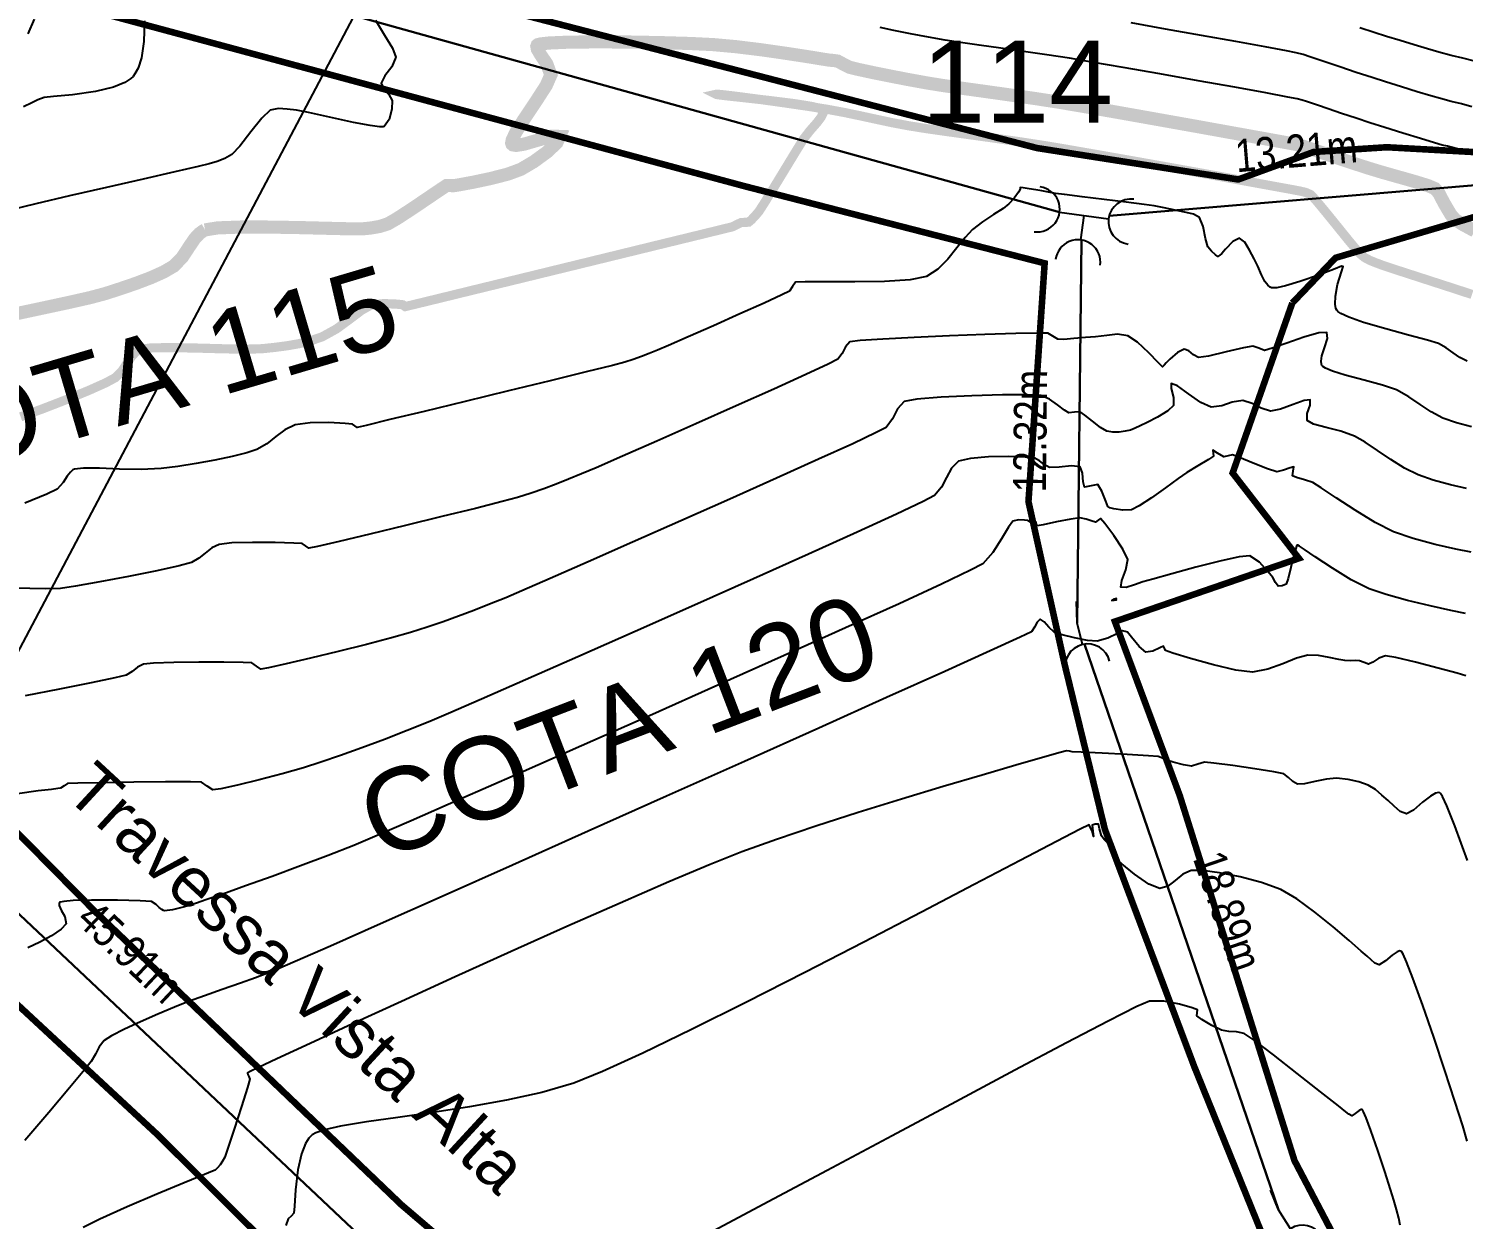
# Model space of a CAD drawing. Extents: x 360931 to 362237, y 7351473 to 7352200.
# Drawn here: x 361655.38 to 361699.06, y 7351891.58 to 7351927.82 of the extents above; entities that cross this region are included whole.
import ezdxf
from ezdxf.enums import TextEntityAlignment as Align

# ---------------------------------------------------------------- set-up
doc = ezdxf.new("R2010")
doc.units = 0
for name, color, linetype in [('A_Curvas Intermediarias', 37, 'Continuous'), ('A_Curvas Mestras', 32, 'Continuous'), ('AGUA', 3, 'Continuous'), ('LISTAGEM_TEXTO', 7, 'Continuous'), ('PONTOS-Pontos - Água_U', 1, 'Continuous'), ('PS_IND_COMPRIMENTO', 7, 'Continuous'), ('ZZ-Carimbo Texto', 7, 'Continuous')]:
    doc.layers.add(name, color=color, linetype=linetype)
doc.layers.add('TUBO_PE_80_NTS194_PN_12_5', color=5, linetype='Continuous', lineweight=30)
doc.styles.add('CARIMBO', font='arial.ttf', dxfattribs={"height": 2})
doc.styles.add('ROMANS', font='arial.ttf', dxfattribs={"height": 2})
doc.styles.get("Standard").update_dxf_attribs({"font": 'arial.ttf'})
picture_1 = doc.add_image_def('image1.tif', size_in_pixel=(23490, 20550))

# ---------------------------------------------------------------- blocks, each defined once
blk = doc.blocks.new('*U1214', base_point=(361544.508, 7351672.6662))
for p, q in [((361544.3817, 7351672.6065), (361544.6342, 7351672.7702)), ((361544.5898, 7351672.5621), (361544.508, 7351672.6883))]:
    blk.add_line(p, q)
for centre, start, end in [((361544.7496, 7351672.845), 122.96833, 302.96833), ((361544.2664, 7351672.5316), 302.96833, 122.96833), ((361544.6647, 7351672.4468), 32.96834, 212.96834)]:
    blk.add_arc(centre, 0.1375, start, end)
blk = doc.blocks.new('*U1235')
for p, q in [((-0.135, 0), (0, 0)), ((0, 0), (0.1276, -0.0248))]:
    blk.add_line(p, q)
blk.add_arc((-0.2725, -0.0002), 0.1375, 270.09061, 90.09061)
blk = doc.blocks.new('*U1236')
for p, q in [((-0.135, 0), (0, 0)), ((0, 0), (0.1276, -0.0248))]:
    blk.add_line(p, q)
blk.add_arc((-0.2725, -0.0002), 0.1375, 270.09061, 90.09061)

msp = doc.modelspace()

# ---------------------------------------------------------------- linework, layer by layer
at = {"color": 0, "const_width": 0.2}
for points in [[(361676.477, 7351962.113), (361648.488, 7351955.606), (361639.909, 7351952.322), (361637.596, 7351946.727), (361636.764, 7351938.714), (361640.219, 7351936.98), (361650.568, 7351933.381), (361668.35, 7351928.783), (361686.081, 7351924.189), (361692.208, 7351923.233), (361694.504, 7351924.07), (361696.729, 7351924.214), (361699.767, 7351924.046), (361702.446, 7351924.07), (361704.671, 7351924.477), (361707.258, 7351925.889), (361713.806, 7351923.208), (361719.568, 7351920.098), (361722.794, 7351916.797), (361723.891, 7351915.489)], [(361635.445, 7351934.874), (361634.147, 7351927.895), (361633.838, 7351925.301), (361633.344, 7351918.878), (361633.514, 7351917.863), (361634.152, 7351917.165), (361638.315, 7351915.704), (361642.188, 7351914.657), (361645.18, 7351912.714), (361650.727, 7351907.712), (361657.398, 7351900.95), (361666.725, 7351892.025), (361673.335, 7351886.385), (361675.037, 7351884.607), (361676.908, 7351880.066), (361677.442, 7351879.872), (361680.01, 7351876.412), (361681.417, 7351873.394), (361682.49, 7351867.641), (361692.77, 7351833.923)], [(361635.445, 7351934.874), (361635.925, 7351934.986), (361647.661, 7351930.971), (361661.777, 7351927.171), (361677.178, 7351923.027), (361686.312, 7351920.682), (361685.819, 7351913.427), (361685.819, 7351913.427), (361686.924, 7351908.457), (361688.147, 7351903.448), (361690.871, 7351896.222), (361693.476, 7351889.793), (361694.384, 7351887.702), (361696.278, 7351884.823), (361716.196, 7351855.267)], [(361693.853, 7351919.474), (361695.172, 7351920.849), (361700.735, 7351922.486), (361707.59, 7351923.236), (361714.168, 7351920.724), (361720.117, 7351917.392), (361722.629, 7351913.522), (361732.496, 7351910.281)], [(361693.853, 7351919.474), (361692.036, 7351914.298), (361694.052, 7351911.701), (361688.452, 7351909.776), (361690.424, 7351904.485), (361693.919, 7351893.37), (361697.728, 7351886.108), (361717.459, 7351856.417)], [(361633.147, 7351906.563), (361632.477, 7351905.709), (361631.455, 7351903.291), (361631.177, 7351900.465), (361631.404, 7351895.871), (361636.96, 7351880.619), (361640.951, 7351869.627), (361640.951, 7351864.251), (361642.946, 7351859.658), (361647.365, 7351861.021), (361652.621, 7351863.748), (361656.916, 7351866.425), (361666.309, 7351873.593), (361673.811, 7351881.801), (361666.331, 7351887.137), (361659.358, 7351894.103), (361649.163, 7351903.568), (361638.681, 7351913.615), (361635.209, 7351909.191)]]:
    msp.add_lwpolyline(points, dxfattribs=at)
at = {"layer": 'A_Curvas Intermediarias', "flags": 128}
for points, elevation in [([(361658.904, 7351928.066), (361658.882, 7351927.429), (361658.813, 7351926.938), (361658.712, 7351926.619), (361658.613, 7351926.444), (361658.553, 7351926.37), (361658.482, 7351926.304), (361658.303, 7351926.187), (361657.957, 7351926.045), (361657.41, 7351925.911), (361656.706, 7351925.812), (361656.13, 7351925.762), (361655.847, 7351925.732), (361655.658, 7351925.653), (361655.473, 7351925.564), (361655.219, 7351925.446)], 112), ([(361655.541, 7351928.112), (361655.352, 7351927.669)], 111), ([(361665.933, 7351928.079), (361666.211, 7351927.629), (361666.456, 7351927.226), (361666.557, 7351926.957), (361666.435, 7351926.664), (361666.221, 7351926.387), (361666.109, 7351926.161), (361666.191, 7351925.984), (361666.342, 7351925.817), (361666.439, 7351925.635), (361666.43, 7351925.368), (361666.351, 7351925.059), (361666.202, 7351924.85)], 113), ([(361699.21, 7351924.015), (361698.882, 7351924.161), (361698.727, 7351924.207), (361698.575, 7351924.243), (361698.417, 7351924.282), (361698.186, 7351924.351), (361697.752, 7351924.482), (361697.214, 7351924.647), (361696.668, 7351924.816), (361696.211, 7351924.96), (361695.797, 7351925.096), (361695.355, 7351925.244), (361694.942, 7351925.385), (361694.616, 7351925.496), (361694.434, 7351925.558), (361694.29, 7351925.605), (361694.152, 7351925.649), (361694.006, 7351925.689), (361693.718, 7351925.743), (361693.046, 7351925.867), (361692.098, 7351926.038), (361690.985, 7351926.238), (361689.816, 7351926.446), (361688.701, 7351926.643), (361687.75, 7351926.808), (361687.073, 7351926.922), (361686.381, 7351927.029), (361685.671, 7351927.131), (361684.974, 7351927.228), (361684.322, 7351927.318), (361683.748, 7351927.401), (361683.284, 7351927.475), (361682.771, 7351927.566), (361682.23, 7351927.666), (361681.722, 7351927.766), (361681.308, 7351927.856)], 113), ([(361699.323, 7351925.442), (361699.003, 7351925.538), (361698.691, 7351925.611), (361698.365, 7351925.693), (361698.076, 7351925.778), (361697.658, 7351925.904), (361697.175, 7351926.052), (361696.694, 7351926.202), (361696.28, 7351926.333), (361695.796, 7351926.493), (361695.299, 7351926.661), (361694.873, 7351926.807), (361694.601, 7351926.898), (361694.388, 7351926.968), (361694.184, 7351927.033), (361693.969, 7351927.091), (361693.674, 7351927.149), (361693.028, 7351927.268), (361692.13, 7351927.43), (361691.083, 7351927.618), (361689.988, 7351927.812), (361688.944, 7351927.996)], 112), ([(361699.399, 7351926.838), (361699.043, 7351926.926), (361698.686, 7351927.008), (361698.313, 7351927.103), (361697.966, 7351927.205), (361697.563, 7351927.326), (361697.136, 7351927.458), (361696.721, 7351927.588), (361696.349, 7351927.707), (361695.905, 7351927.853)], 111), ([(361666.202, 7351924.85), (361666.17, 7351924.84), (361666.054, 7351924.837), (361665.774, 7351924.871), (361665.262, 7351924.968), (361664.538, 7351925.126), (361663.897, 7351925.271), (361663.529, 7351925.343), (361663.249, 7351925.377), (361662.98, 7351925.393), (361662.731, 7351925.338), (361662.48, 7351925.102), (361662.139, 7351924.679), (361661.802, 7351924.247), (361661.564, 7351923.988), (361661.346, 7351923.867), (361661.115, 7351923.784), (361660.868, 7351923.709), (361660.541, 7351923.629), (361659.83, 7351923.465), (361658.857, 7351923.243), (361657.746, 7351922.989), (361656.619, 7351922.73), (361655.597, 7351922.491), (361654.803, 7351922.297)], 113), ([(361699.179, 7351917.701), (361698.959, 7351917.817), (361698.749, 7351917.96), (361698.534, 7351918.107), (361698.3, 7351918.237), (361697.97, 7351918.343), (361697.395, 7351918.498), (361696.703, 7351918.684), (361696.022, 7351918.883), (361695.572, 7351919.04), (361695.332, 7351919.15), (361695.235, 7351919.219), (361695.208, 7351919.251), (361695.183, 7351919.302), (361695.157, 7351919.433), (361695.165, 7351919.676), (361695.234, 7351920.035), (361695.347, 7351920.421), (361695.404, 7351920.587), (361695.35, 7351920.592), (361695.153, 7351920.514), (361694.677, 7351920.332), (361694.086, 7351920.124), (361693.642, 7351919.991), (361693.382, 7351919.936), (361693.262, 7351919.93), (361693.223, 7351919.938), (361693.183, 7351919.957), (361693.112, 7351920.012), (361693.018, 7351920.13), (361692.913, 7351920.329), (361692.801, 7351920.596), (361692.692, 7351920.816), (361692.547, 7351921.079), (361692.403, 7351921.329), (361692.246, 7351921.451), (361692.038, 7351921.342), (361691.822, 7351921.116), (361691.712, 7351920.983), (361691.65, 7351920.929), (361691.587, 7351920.889), (361691.515, 7351920.939), (361691.388, 7351921.054), (361691.28, 7351921.186), (361691.213, 7351921.439), (361691.14, 7351921.806), (361691.026, 7351922.076), (361690.845, 7351922.181), (361690.619, 7351922.231), (361690.382, 7351922.276), (361690.146, 7351922.333), (361689.9, 7351922.384), (361689.643, 7351922.431), (361689.344, 7351922.472), (361688.795, 7351922.542), (361688.123, 7351922.625), (361687.455, 7351922.707), (361686.919, 7351922.774), (361686.64, 7351922.81), (361686.427, 7351922.846), (361686.223, 7351922.885), (361686.04, 7351922.917), (361685.843, 7351922.947), (361685.653, 7351922.975), (361685.567, 7351922.986), (361685.571, 7351922.936), (361685.513, 7351922.849), (361685.379, 7351922.665), (361685.226, 7351922.489), (361685.044, 7351922.353), (361684.755, 7351922.164), (361684.423, 7351921.942), (361684.115, 7351921.708), (361683.887, 7351921.466), (361683.638, 7351921.15), (361683.363, 7351920.811), (361683.057, 7351920.505), (361682.714, 7351920.283), (361682.216, 7351920.18), (361681.434, 7351920.129), (361680.531, 7351920.113), (361679.67, 7351920.115), (361679.016, 7351920.118), (361678.73, 7351920.106), (361678.633, 7351919.978), (361678.539, 7351919.834), (361678.308, 7351919.72), (361677.767, 7351919.472), (361677.034, 7351919.143), (361676.227, 7351918.783), (361675.461, 7351918.445), (361674.856, 7351918.18), (361674.528, 7351918.04), (361674.274, 7351917.938), (361674.031, 7351917.844), (361673.786, 7351917.756), (361673.526, 7351917.673), (361673.152, 7351917.575), (361672.355, 7351917.377), (361671.259, 7351917.107), (361669.988, 7351916.797), (361668.668, 7351916.476), (361667.422, 7351916.174), (361666.375, 7351915.922), (361665.652, 7351915.749), (361665.377, 7351915.686), (361665.305, 7351915.735), (361665.233, 7351915.786), (361665.011, 7351915.807), (361664.518, 7351915.832), (361663.945, 7351915.83), (361663.486, 7351915.768), (361663.176, 7351915.617), (361662.903, 7351915.406), (361662.631, 7351915.186), (361662.324, 7351915.011), (361662.017, 7351914.911), (361661.576, 7351914.801), (361661.047, 7351914.689), (361660.478, 7351914.584), (361659.916, 7351914.496), (361659.409, 7351914.433), (361658.8, 7351914.405), (361658.146, 7351914.417), (361657.532, 7351914.441), (361657.045, 7351914.449), (361656.769, 7351914.415)], 116), ([(361699.305, 7351915.704), (361698.851, 7351915.824), (361698.432, 7351915.97), (361698.08, 7351916.157), (361697.743, 7351916.385), (361697.399, 7351916.62), (361697.025, 7351916.828), (361696.6, 7351916.976), (361696.04, 7351917.128), (361695.465, 7351917.279), (361695.077, 7351917.399), (361694.867, 7351917.486), (361694.781, 7351917.543), (361694.757, 7351917.572), (361694.739, 7351917.609), (361694.727, 7351917.701), (361694.753, 7351917.866), (361694.831, 7351918.11), (361694.922, 7351918.393), (361694.904, 7351918.571), (361694.662, 7351918.563), (361694.209, 7351918.434), (361693.687, 7351918.255), (361693.239, 7351918.097), (361693.007, 7351918.03), (361692.831, 7351918.095), (361692.654, 7351918.164), (361692.364, 7351918.109), (361691.837, 7351917.982), (361691.303, 7351917.858), (361690.992, 7351917.814), (361690.841, 7351917.894), (361690.703, 7351918.014), (361690.562, 7351918.07), (361690.358, 7351917.962), (361690.127, 7351917.766), (361690.007, 7351917.65), (361689.954, 7351917.584), (361689.9, 7351917.53), (361689.77, 7351917.662), (361689.48, 7351917.96), (361689.136, 7351918.279), (361688.846, 7351918.474), (361688.533, 7351918.52), (361688.205, 7351918.486), (361687.864, 7351918.447), (361687.553, 7351918.423), (361687.2, 7351918.391), (361686.891, 7351918.367), (361686.71, 7351918.369), (361686.557, 7351918.462), (361686.404, 7351918.556), (361686.119, 7351918.557), (361685.439, 7351918.541), (361684.495, 7351918.511), (361683.418, 7351918.471), (361682.337, 7351918.425), (361681.384, 7351918.377), (361680.69, 7351918.33), (361680.384, 7351918.289), (361680.246, 7351918.139), (361680.145, 7351917.938), (361680.013, 7351917.76), (361679.723, 7351917.612), (361679.038, 7351917.295), (361678.067, 7351916.855), (361676.915, 7351916.339), (361675.691, 7351915.794), (361674.501, 7351915.268), (361673.454, 7351914.807), (361672.655, 7351914.459), (361672.214, 7351914.271), (361671.817, 7351914.111), (361671.436, 7351913.962), (361671.059, 7351913.821), (361670.673, 7351913.687), (361670.265, 7351913.557), (361669.792, 7351913.429), (361668.984, 7351913.223), (361667.961, 7351912.97), (361666.847, 7351912.698), (361665.763, 7351912.437), (361664.831, 7351912.215), (361664.173, 7351912.062), (361663.911, 7351912.008), (361663.807, 7351912.078), (361663.703, 7351912.153), (361663.448, 7351912.167), (361662.881, 7351912.181), (361662.19, 7351912.184), (361661.56, 7351912.169), (361661.177, 7351912.126), (361660.952, 7351912.017), (361660.753, 7351911.863), (361660.555, 7351911.704), (361660.332, 7351911.576), (361659.962, 7351911.475), (361659.274, 7351911.324), (361658.42, 7351911.151), (361657.546, 7351910.985), (361656.803, 7351910.853), (361656.34, 7351910.784), (361655.885, 7351910.768), (361655.407, 7351910.782), (361655.006, 7351910.794)], 117), ([(361699.154, 7351913.824), (361698.665, 7351913.936), (361698.147, 7351914.077), (361697.685, 7351914.239), (361697.273, 7351914.449), (361696.854, 7351914.712), (361696.448, 7351914.988), (361696.073, 7351915.237), (361695.75, 7351915.419), (361695.332, 7351915.567), (361694.88, 7351915.684), (361694.502, 7351915.787), (361694.306, 7351915.893), (361694.31, 7351916.105), (361694.396, 7351916.36), (361694.399, 7351916.529), (361694.214, 7351916.507), (361693.875, 7351916.382), (361693.496, 7351916.244), (361693.192, 7351916.185), (361692.904, 7351916.269), (361692.631, 7351916.415), (361692.342, 7351916.507), (361692.026, 7351916.453), (361691.702, 7351916.338), (361691.378, 7351916.304), (361691.067, 7351916.448), (361690.689, 7351916.708), (361690.353, 7351916.947), (361690.168, 7351917.027), (361690.163, 7351916.866), (361690.236, 7351916.596), (361690.234, 7351916.355), (361690.059, 7351916.191), (361689.751, 7351916.002), (361689.431, 7351915.834), (361689.22, 7351915.73), (361689.07, 7351915.661), (361688.921, 7351915.605), (361688.762, 7351915.567), (361688.583, 7351915.542), (361688.392, 7351915.538), (361688.204, 7351915.571), (361688.017, 7351915.683), (361687.77, 7351915.875), (361687.537, 7351916.062), (361687.39, 7351916.159), (361687.222, 7351916.148), (361687.053, 7351916.134), (361686.919, 7351916.215), (361686.708, 7351916.373), (361686.455, 7351916.542), (361686.198, 7351916.656), (361685.794, 7351916.682), (361685.033, 7351916.679), (361684.095, 7351916.651), (361683.163, 7351916.604), (361682.417, 7351916.542), (361682.038, 7351916.472), (361681.832, 7351916.249), (361681.683, 7351915.95), (361681.487, 7351915.686), (361681.182, 7351915.527), (361680.466, 7351915.191), (361679.426, 7351914.716), (361678.148, 7351914.14), (361676.721, 7351913.501), (361675.231, 7351912.838), (361673.766, 7351912.19), (361672.413, 7351911.593), (361671.259, 7351911.088), (361670.392, 7351910.712), (361669.9, 7351910.503), (361669.406, 7351910.303), (361668.931, 7351910.115), (361668.464, 7351909.937), (361667.995, 7351909.766), (361667.512, 7351909.602), (361667.004, 7351909.441), (361666.428, 7351909.279), (361665.662, 7351909.079), (361664.804, 7351908.864), (361663.955, 7351908.659), (361663.212, 7351908.486), (361662.676, 7351908.369), (361662.445, 7351908.33), (361662.31, 7351908.42), (361662.173, 7351908.52), (361661.905, 7351908.533), (361661.314, 7351908.539), (361660.557, 7351908.538), (361659.792, 7351908.529), (361659.177, 7351908.511), (361658.868, 7351908.484), (361658.685, 7351908.386), (361658.522, 7351908.253), (361658.34, 7351908.141), (361658.004, 7351908.06), (361657.276, 7351907.908), (361656.313, 7351907.716), (361655.273, 7351907.512)], 118), ([(361699.304, 7351911.889), (361698.832, 7351911.981), (361698.201, 7351912.123), (361697.531, 7351912.302), (361696.939, 7351912.508), (361696.374, 7351912.793), (361695.762, 7351913.165), (361695.186, 7351913.544), (361694.729, 7351913.852), (361694.475, 7351914.01), (361694.228, 7351914.094), (361693.984, 7351914.159), (361693.855, 7351914.214), (361693.875, 7351914.359), (361693.895, 7351914.487), (361693.786, 7351914.459), (361693.584, 7351914.38), (361693.377, 7351914.339), (361693.1, 7351914.421), (361692.663, 7351914.595), (361692.246, 7351914.768), (361692.029, 7351914.85), (361691.896, 7351914.819), (361691.764, 7351914.794), (361691.576, 7351914.901), (361691.431, 7351914.993), (361691.439, 7351914.907), (361691.449, 7351914.808), (361691.297, 7351914.707), (361690.975, 7351914.516), (361690.645, 7351914.313), (361690.382, 7351914.13), (361689.993, 7351913.849), (361689.566, 7351913.546), (361689.193, 7351913.296), (361688.961, 7351913.174), (361688.693, 7351913.167), (361688.422, 7351913.211), (361688.295, 7351913.241), (361688.236, 7351913.28), (361688.179, 7351913.442), (361688.057, 7351913.75), (361687.934, 7351913.946), (361687.725, 7351913.906), (361687.528, 7351913.87), (361687.483, 7351914.031), (361687.466, 7351914.29), (361687.389, 7351914.484), (361687.129, 7351914.516), (361686.755, 7351914.473), (361686.464, 7351914.467), (361686.301, 7351914.554), (361686.155, 7351914.671), (361685.992, 7351914.756), (361685.717, 7351914.782), (361685.206, 7351914.797), (361684.603, 7351914.788), (361684.051, 7351914.744), (361683.692, 7351914.654), (361683.475, 7351914.448), (361683.319, 7351914.164), (361683.166, 7351913.864), (361682.96, 7351913.612), (361682.613, 7351913.428), (361681.798, 7351913.044), (361680.605, 7351912.497), (361679.124, 7351911.827), (361677.443, 7351911.073), (361675.651, 7351910.274), (361673.839, 7351909.469), (361672.095, 7351908.698), (361670.508, 7351908), (361669.168, 7351907.414), (361668.164, 7351906.979), (361667.586, 7351906.734), (361666.901, 7351906.46), (361666.206, 7351906.191), (361665.522, 7351905.935), (361664.87, 7351905.7), (361664.27, 7351905.494), (361663.744, 7351905.326), (361663.098, 7351905.141), (361662.391, 7351904.955), (361661.731, 7351904.794), (361661.225, 7351904.685), (361660.98, 7351904.652), (361660.812, 7351904.763), (361660.643, 7351904.887), (361660.299, 7351904.899), (361659.539, 7351904.898), (361658.574, 7351904.887), (361657.616, 7351904.872), (361656.874, 7351904.856), (361656.559, 7351904.843), (361656.453, 7351904.777), (361656.348, 7351904.706)], 119), ([(361656.769, 7351914.415), (361656.724, 7351914.39), (361656.646, 7351914.325), (361656.548, 7351914.201), (361656.429, 7351914.013), (361656.245, 7351913.809), (361655.929, 7351913.658), (361655.262, 7351913.377)], 116), ([(361688.49, 7351910.457), (361688.491, 7351910.46), (361688.494, 7351910.474), (361688.496, 7351910.483), (361688.426, 7351910.456), (361688.359, 7351910.42), (361688.428, 7351910.424), (361688.496, 7351910.435), (361688.49, 7351910.457)], 121), ([(361699.139, 7351908.127), (361698.869, 7351908.204), (361698.293, 7351908.359), (361697.608, 7351908.536), (361697.007, 7351908.678), (361696.688, 7351908.73), (361696.488, 7351908.659), (361696.3, 7351908.545), (361696.173, 7351908.484), (361696.04, 7351908.526), (361695.903, 7351908.582), (361695.784, 7351908.587), (361695.623, 7351908.584), (361695.455, 7351908.588), (361695.268, 7351908.623), (361694.979, 7351908.687), (361694.647, 7351908.743), (361694.326, 7351908.755), (361693.982, 7351908.664), (361693.563, 7351908.493), (361693.105, 7351908.323), (361692.643, 7351908.24), (361692.138, 7351908.301), (361691.454, 7351908.459), (361690.758, 7351908.653), (361690.215, 7351908.819), (361689.99, 7351908.894), (361689.958, 7351908.964), (361689.926, 7351909.029), (361689.817, 7351908.976), (361689.602, 7351908.878), (361689.396, 7351908.847), (361689.185, 7351909.02), (361688.956, 7351909.301), (361688.837, 7351909.456), (361688.761, 7351909.479), (361688.682, 7351909.491), (361688.534, 7351909.416), (361688.232, 7351909.273), (361687.913, 7351909.182), (361687.615, 7351909.203), (361687.22, 7351909.277), (361686.845, 7351909.374), (361686.605, 7351909.458), (361686.439, 7351909.601), (361686.296, 7351909.77), (361686.175, 7351909.845), (361686.085, 7351909.763), (361686.007, 7351909.604), (361685.907, 7351909.463), (361685.566, 7351909.301), (361684.655, 7351908.886), (361683.268, 7351908.259), (361681.496, 7351907.462), (361679.433, 7351906.535), (361677.17, 7351905.521), (361674.799, 7351904.46), (361672.414, 7351903.393), (361670.106, 7351902.363), (361667.967, 7351901.41), (361666.091, 7351900.576), (361664.569, 7351899.901), (361663.494, 7351899.428), (361662.957, 7351899.197)], 121), ([(361699.189, 7351902.504), (361698.803, 7351903.554), (361698.559, 7351904.165), (361698.428, 7351904.452), (361698.369, 7351904.548), (361698.349, 7351904.565), (361698.309, 7351904.572), (361698.217, 7351904.554), (361698.057, 7351904.464), (361697.822, 7351904.275), (361697.541, 7351904.034), (361697.332, 7351903.924), (361697.14, 7351904), (361696.959, 7351904.161), (361696.772, 7351904.33), (361696.58, 7351904.492), (361696.382, 7351904.662), (361696.159, 7351904.801), (361695.879, 7351904.902), (361695.549, 7351904.973), (361695.203, 7351905.006), (361694.897, 7351904.976), (361694.543, 7351904.905), (361694.222, 7351904.839), (361694.014, 7351904.827), (361693.868, 7351904.91), (361693.739, 7351905.035), (361693.592, 7351905.137), (361693.29, 7351905.202), (361692.71, 7351905.296), (361692.039, 7351905.393), (361691.465, 7351905.468), (361691.175, 7351905.495), (361690.978, 7351905.432), (361690.782, 7351905.375), (361690.543, 7351905.415), (361690.23, 7351905.499), (361690.03, 7351905.56), (361689.901, 7351905.62), (361689.771, 7351905.673), (361689.47, 7351905.694), (361688.822, 7351905.729), (361688.062, 7351905.767), (361687.426, 7351905.797), (361687.149, 7351905.811), (361687.064, 7351905.828), (361686.979, 7351905.839), (361686.781, 7351905.786), (361686.246, 7351905.635), (361685.435, 7351905.403), (361684.408, 7351905.105), (361683.226, 7351904.756), (361681.948, 7351904.37), (361680.635, 7351903.963), (361679.348, 7351903.55), (361678.146, 7351903.146), (361677.091, 7351902.767), (361676.122, 7351902.381), (361674.864, 7351901.85), (361673.388, 7351901.209), (361671.766, 7351900.492), (361670.068, 7351899.731), (361668.366, 7351898.961), (361666.73, 7351898.215), (361665.232, 7351897.528), (361663.942, 7351896.933), (361662.932, 7351896.464), (361662.373, 7351896.202), (361662.123, 7351896.083), (361662.046, 7351896.045), (361662.035, 7351896.039), (361662.034, 7351896.028), (361662.046, 7351895.993), (361662.079, 7351895.925), (361662.11, 7351895.848), (361662.035, 7351895.592), (361661.853, 7351895.015), (361661.634, 7351894.328), (361661.444, 7351893.744), (361661.353, 7351893.475), (361661.282, 7351893.35), (361661.21, 7351893.245), (361661.124, 7351893.145), (361661.057, 7351893.074), (361660.968, 7351893.044), (361660.727, 7351892.947), (361660.114, 7351892.697), (361659.279, 7351892.348), (361658.371, 7351891.959), (361657.542, 7351891.584), (361657.037, 7351891.332)], 122), ([(361656.348, 7351904.706), (361656.335, 7351904.703), (361656.265, 7351904.693), (361656.067, 7351904.669), (361655.668, 7351904.62), (361655.035, 7351904.533)], 119), ([(361699.18, 7351893.959), (361699.044, 7351894.428), (361698.806, 7351895.182), (361698.5, 7351896.116), (361698.161, 7351897.122), (361697.823, 7351898.094), (361697.521, 7351898.927), (361697.329, 7351899.421), (361697.225, 7351899.655), (361697.18, 7351899.733), (361697.164, 7351899.746), (361697.129, 7351899.751), (361697.045, 7351899.724), (361696.897, 7351899.622), (361696.692, 7351899.446), (361696.496, 7351899.326), (361696.37, 7351899.375), (361696.252, 7351899.481), (361696.129, 7351899.592), (361695.95, 7351899.747), (361695.584, 7351900.07), (361695.094, 7351900.488), (361694.541, 7351900.933), (361693.989, 7351901.332), (361693.5, 7351901.616), (361692.915, 7351901.837), (361692.267, 7351902.011), (361691.639, 7351902.133), (361691.114, 7351902.197), (361690.777, 7351902.197), (361690.523, 7351902.086), (361690.289, 7351901.897), (361690.062, 7351901.722), (361689.824, 7351901.65), (361689.483, 7351901.788), (361689.049, 7351902.087), (361688.662, 7351902.401), (361688.463, 7351902.585), (361688.39, 7351902.747), (361688.325, 7351902.919), (361688.236, 7351903.03), (361688.127, 7351903.144), (361688.042, 7351903.257), (361687.984, 7351903.467), (361687.95, 7351903.607), (361687.851, 7351903.607), (361687.757, 7351903.577), (361687.784, 7351903.398), (361687.802, 7351903.23), (361687.757, 7351903.393), (361687.671, 7351903.586), (361687.397, 7351903.456), (361686.669, 7351903.08), (361685.566, 7351902.504), (361684.169, 7351901.772), (361682.558, 7351900.929), (361680.811, 7351900.021), (361679.01, 7351899.092), (361677.234, 7351898.189), (361675.562, 7351897.356), (361674.075, 7351896.638), (361672.852, 7351896.08), (361671.974, 7351895.729), (361670.999, 7351895.443), (361669.925, 7351895.205), (361668.801, 7351895.006), (361667.682, 7351894.836), (361666.618, 7351894.686), (361665.662, 7351894.549), (361664.867, 7351894.413), (361664.38, 7351894.301), (361664.121, 7351894.212), (361664.004, 7351894.149), (361663.964, 7351894.116), (361663.905, 7351894.05), (361663.803, 7351893.885), (361663.681, 7351893.574), (361663.572, 7351893.09), (361663.497, 7351892.475), (361663.467, 7351891.987), (361663.451, 7351891.77), (361663.365, 7351891.681), (361663.278, 7351891.592), (361663.201, 7351891.393)], 123), ([(361662.957, 7351899.197), (361662.847, 7351899.152), (361662.623, 7351899.064), (361662.282, 7351898.936), (361661.825, 7351898.771), (361661.263, 7351898.575), (361660.728, 7351898.388), (361660.238, 7351898.211), (361659.813, 7351898.044), (361659.313, 7351897.831), (361658.783, 7351897.596), (361658.29, 7351897.367), (361657.899, 7351897.17), (361657.678, 7351897.029), (361657.525, 7351896.835), (361657.411, 7351896.612), (361657.279, 7351896.389), (361657.072, 7351896.132), (361656.618, 7351895.584), (361655.991, 7351894.837), (361655.262, 7351893.983)], 121), ([(361697.138, 7351891.403), (361697.1, 7351891.615), (361697.023, 7351891.885), (361696.944, 7351892.161), (361696.845, 7351892.493), (361696.67, 7351893.037), (361696.456, 7351893.674), (361696.244, 7351894.281), (361696.102, 7351894.666), (361696.024, 7351894.854), (361695.991, 7351894.918), (361695.98, 7351894.928), (361695.953, 7351894.929), (361695.884, 7351894.897), (361695.769, 7351894.805), (361695.661, 7351894.727), (361695.572, 7351894.78), (361695.485, 7351894.855), (361695.257, 7351895.035), (361694.713, 7351895.466), (361694.003, 7351896.024), (361693.278, 7351896.588), (361692.688, 7351897.034), (361692.385, 7351897.241), (361692.158, 7351897.29), (361691.924, 7351897.298), (361691.692, 7351897.338), (361691.4, 7351897.481), (361691.096, 7351897.668), (361690.949, 7351897.776), (361690.959, 7351897.869), (361690.967, 7351897.958), (361690.801, 7351898.019), (361690.414, 7351898.127), (361689.937, 7351898.218), (361689.501, 7351898.225), (361689.115, 7351898.056), (361688.246, 7351897.616), (361686.979, 7351896.954), (361685.403, 7351896.12), (361683.604, 7351895.161), (361681.67, 7351894.128), (361679.688, 7351893.069), (361677.745, 7351892.033), (361675.929, 7351891.07)], 124)]:
    msp.add_lwpolyline(points, dxfattribs=dict(at, elevation=elevation))
at = {"layer": 'A_Curvas Intermediarias', "color": 55, "true_color": 0x999b37, "const_width": 0.4, "elevation": 114, "flags": 128}
for points in [[(361699.406, 7351921.667), (361699.031, 7351921.871), (361698.803, 7351922.019), (361698.682, 7351922.16), (361698.588, 7351922.318), (361698.491, 7351922.484), (361698.399, 7351922.655), (361698.313, 7351922.82), (361698.195, 7351922.956), (361697.989, 7351923.045), (361697.601, 7351923.165), (361697.111, 7351923.304), (361696.598, 7351923.449), (361696.142, 7351923.587), (361695.695, 7351923.733), (361695.209, 7351923.896), (361694.759, 7351924.049), (361694.42, 7351924.165), (361694.267, 7351924.217), (361694.155, 7351924.253), (361694.042, 7351924.286), (361693.769, 7351924.337), (361693.074, 7351924.463), (361692.076, 7351924.643), (361690.895, 7351924.856), (361689.65, 7351925.078), (361688.461, 7351925.289), (361687.447, 7351925.466), (361686.729, 7351925.587), (361685.999, 7351925.7), (361685.25, 7351925.807), (361684.515, 7351925.91), (361683.827, 7351926.005), (361683.221, 7351926.092), (361682.732, 7351926.17), (361682.176, 7351926.271), (361681.577, 7351926.387), (361681.02, 7351926.5), (361680.59, 7351926.593), (361680.374, 7351926.647), (361680.166, 7351926.752), (361680.01, 7351926.836), (361679.882, 7351926.855), (361679.751, 7351926.865), (361679.553, 7351926.897), (361679.086, 7351926.973), (361678.435, 7351927.073), (361677.686, 7351927.18), (361676.923, 7351927.274), (361676.231, 7351927.337), (361675.543, 7351927.371), (361674.635, 7351927.398), (361673.623, 7351927.417), (361672.623, 7351927.422), (361671.752, 7351927.41), (361671.226, 7351927.387), (361670.97, 7351927.359), (361670.88, 7351927.336), (361670.862, 7351927.322), (361670.849, 7351927.286), (361670.866, 7351927.196), (361670.967, 7351927.023), (361671.152, 7351926.753), (361671.276, 7351926.413), (361671.134, 7351926.092), (361670.813, 7351925.594), (361670.445, 7351925.046), (361670.204, 7351924.657), (361670.1, 7351924.437), (361670.082, 7351924.341), (361670.092, 7351924.31), (361670.121, 7351924.286), (361670.22, 7351924.27), (361670.451, 7351924.306), (361670.838, 7351924.417), (361671.3, 7351924.552), (361671.541, 7351924.543), (361671.457, 7351924.348), (361671.161, 7351924.069), (361670.76, 7351923.777), (361670.364, 7351923.543), (361669.972, 7351923.398), (361669.447, 7351923.263), (361668.914, 7351923.15), (361668.493, 7351923.072), (361668.308, 7351923.042), (361668.205, 7351923.049), (361668.104, 7351923.051), (361667.925, 7351922.934), (361667.526, 7351922.663), (361667.037, 7351922.333), (361666.587, 7351922.04), (361666.308, 7351921.88), (361666.06, 7351921.802), (361665.81, 7351921.758), (361665.547, 7351921.73), (361665.217, 7351921.729), (361664.55, 7351921.745), (361663.676, 7351921.767), (361662.728, 7351921.784), (361661.835, 7351921.785), (361661.13, 7351921.759), (361660.744, 7351921.697)], [(361660.744, 7351921.697), (361660.682, 7351921.664), (361660.57, 7351921.582), (361660.427, 7351921.427), (361660.261, 7351921.181), (361660.053, 7351920.863), (361659.791, 7351920.595), (361659.489, 7351920.419), (361659.096, 7351920.243), (361658.643, 7351920.071), (361658.165, 7351919.907), (361657.693, 7351919.755), (361657.242, 7351919.635), (361656.591, 7351919.488), (361655.813, 7351919.321), (361654.98, 7351919.143)]]:
    msp.add_lwpolyline(points, dxfattribs=at)
at = {"layer": 'A_Curvas Mestras', "color": 152, "true_color": 0x2776bb, "const_width": 0.28, "elevation": 115, "flags": 128}
for points in [[(361699.325, 7351919.733), (361698.797, 7351919.906), (361698.127, 7351920.123), (361697.45, 7351920.342), (361696.903, 7351920.519), (361696.621, 7351920.614), (361696.411, 7351920.691), (361696.213, 7351920.771), (361696.048, 7351920.86), (361695.924, 7351920.964), (361695.818, 7351921.082), (361695.71, 7351921.208), (361695.54, 7351921.413), (361695.232, 7351921.795), (361694.879, 7351922.23), (361694.576, 7351922.596), (361694.416, 7351922.77), (361694.266, 7351922.837), (361694.101, 7351922.877), (361693.855, 7351922.924), (361693.252, 7351923.034), (361692.38, 7351923.193), (361691.326, 7351923.383), (361690.178, 7351923.589), (361689.022, 7351923.795), (361687.946, 7351923.984), (361687.038, 7351924.142), (361686.385, 7351924.252), (361685.617, 7351924.371), (361684.829, 7351924.484), (361684.055, 7351924.592), (361683.332, 7351924.692), (361682.695, 7351924.783), (361682.179, 7351924.866), (361681.666, 7351924.962), (361681.179, 7351925.066), (361680.7, 7351925.17), (361680.212, 7351925.272), (361679.699, 7351925.367), (361679.14, 7351925.455), (361678.427, 7351925.56), (361677.673, 7351925.665), (361676.992, 7351925.755), (361676.577, 7351925.805), (361676.38, 7351925.825), (361676.316, 7351925.827), (361676.307, 7351925.825), (361676.317, 7351925.82), (361676.395, 7351925.808), (361676.636, 7351925.779), (361677.131, 7351925.725), (361677.903, 7351925.639), (361678.682, 7351925.542), (361679.193, 7351925.461), (361679.452, 7351925.401), (361679.545, 7351925.362), (361679.563, 7351925.344), (361679.571, 7351925.315), (361679.565, 7351925.25), (361679.509, 7351925.134), (361679.375, 7351924.957), (361679.163, 7351924.715), (361678.974, 7351924.471), (361678.765, 7351924.134), (361678.437, 7351923.596), (361678.078, 7351923.006), (361677.774, 7351922.513), (361677.615, 7351922.265), (361677.498, 7351922.127), (361677.378, 7351922), (361677.298, 7351921.934), (361677.189, 7351921.926), (361677.076, 7351921.924), (361676.942, 7351921.862), (361676.842, 7351921.809), (361676.786, 7351921.788), (361676.507, 7351921.72), (361675.752, 7351921.535), (361674.638, 7351921.264), (361673.287, 7351920.934), (361671.816, 7351920.575), (361670.345, 7351920.216), (361668.993, 7351919.887), (361667.88, 7351919.615), (361667.123, 7351919.431), (361666.842, 7351919.364), (361666.763, 7351919.42), (361666.578, 7351919.439), (361666.184, 7351919.455), (361665.795, 7351919.409), (361665.511, 7351919.251), (361665.151, 7351918.978), (361664.743, 7351918.681), (361664.316, 7351918.446), (361663.969, 7351918.325), (361663.613, 7351918.236), (361663.246, 7351918.171), (361662.868, 7351918.122), (361662.478, 7351918.081), (361661.996, 7351918.067), (361661.294, 7351918.079), (361660.494, 7351918.101), (361659.722, 7351918.115), (361659.101, 7351918.106), (361658.756, 7351918.056)], [(361658.756, 7351918.056), (361658.708, 7351918.03), (361658.622, 7351917.967), (361658.511, 7351917.847), (361658.382, 7351917.656), (361658.221, 7351917.409), (361658.018, 7351917.202), (361657.724, 7351917.044), (361657.211, 7351916.814), (361656.556, 7351916.545), (361655.837, 7351916.266), (361655.131, 7351916.007)]]:
    msp.add_lwpolyline(points, dxfattribs=at)
at = {"layer": 'A_Curvas Mestras', "elevation": 120, "flags": 128}
for points in [[(361699.128, 7351910.02), (361698.677, 7351910.113), (361698.055, 7351910.251), (361697.365, 7351910.417), (361696.709, 7351910.597), (361696.192, 7351910.777), (361695.65, 7351911.05), (361695.074, 7351911.399), (361694.55, 7351911.744), (361694.228, 7351911.965), (361694.071, 7351912.071), (361694.018, 7351912.105), (361694.008, 7351912.108), (361694, 7351912.102), (361693.982, 7351912.072), (361693.956, 7351912.002), (361693.93, 7351911.921), (361693.889, 7351911.752), (361693.808, 7351911.418), (361693.723, 7351911.084), (361693.666, 7351910.916), (361693.548, 7351910.863), (361693.423, 7351910.857), (361693.344, 7351910.965), (361693.256, 7351911.117), (361693.111, 7351911.305), (361692.857, 7351911.587), (361692.564, 7351911.774), (361692.239, 7351911.746), (361691.643, 7351911.616), (361690.914, 7351911.43), (361690.189, 7351911.232), (361689.606, 7351911.068), (361689.302, 7351910.985), (361689.043, 7351910.899), (361688.793, 7351910.815), (361688.633, 7351910.827), (361688.658, 7351911.024), (361688.788, 7351911.348), (361688.841, 7351911.67), (361688.695, 7351911.982), (361688.419, 7351912.395), (361688.148, 7351912.758), (361688.014, 7351912.915), (361687.939, 7351912.861), (361687.858, 7351912.799), (361687.758, 7351912.828), (361687.576, 7351912.892), (361687.387, 7351912.931), (361687.113, 7351912.895), (361686.673, 7351912.81), (361686.263, 7351912.724), (361686.079, 7351912.687), (361686.065, 7351912.745), (361686.052, 7351912.804), (361685.964, 7351912.804), (361685.876, 7351912.801), (361685.83, 7351912.829), (361685.785, 7351912.856), (361685.694, 7351912.867), (361685.512, 7351912.872), (361685.346, 7351912.837), (361685.211, 7351912.654), (361685.001, 7351912.292), (361684.736, 7351911.877), (361684.434, 7351911.537), (361684.056, 7351911.336), (361683.175, 7351910.918), (361681.878, 7351910.321), (361680.252, 7351909.583), (361678.385, 7351908.744), (361676.365, 7351907.841), (361674.278, 7351906.912), (361672.213, 7351905.997), (361670.257, 7351905.134), (361668.497, 7351904.361), (361667.022, 7351903.716), (361665.917, 7351903.238), (361665.272, 7351902.965), (361664.496, 7351902.659), (361663.648, 7351902.337), (361662.789, 7351902.021), (361661.982, 7351901.73), (361661.287, 7351901.484), (361660.767, 7351901.304), (361660.483, 7351901.21), (361660.116, 7351901.097), (361659.759, 7351901), (361659.514, 7351900.974)], [(361659.514, 7351900.974), (361659.484, 7351900.982), (361659.428, 7351901.01), (361659.351, 7351901.071), (361659.253, 7351901.166), (361659.113, 7351901.253), (361658.77, 7351901.28), (361658.084, 7351901.298), (361657.29, 7351901.298), (361656.735, 7351901.283), (361656.443, 7351901.259), (361656.335, 7351901.237), (361656.314, 7351901.223), (361656.302, 7351901.197), (361656.308, 7351901.129), (361656.367, 7351900.997), (361656.473, 7351900.797), (361656.514, 7351900.575), (361656.367, 7351900.412), (361656.075, 7351900.215), (361655.712, 7351900.015), (361655.354, 7351899.845)]]:
    msp.add_lwpolyline(points, dxfattribs=at)
at = {"layer": 'AGUA', "color": 3}
msp.add_lwpolyline([(361683.274, 7351962.271), (361652.724, 7351904.471)], dxfattribs=at)
at = {"layer": 'TUBO_PE_80_NTS194_PN_12_5', "linetype": 'Continuous'}
for points in [[(361635.022, 7351936.659), (361686.767, 7351922.241)], [(361688.276, 7351922.123), (361699.918, 7351923.098)], [(361687.433, 7351921.388), (361687.304, 7351909.733)], [(361640.995, 7351914.151), (361673.902, 7351883.117)], [(361687.525, 7351909.089), (361693.431, 7351891.866)]]:
    msp.add_lwpolyline(points, dxfattribs=at)

# ---------------------------------------------------------------- block references
at = {"layer": 'PONTOS-Pontos - Água_U', "xscale": 5, "yscale": 5, "zscale": 5}
for name, p, rotation in [('*U1214', (361687.441, 7351922.053), 319.5548414479063), ('*U1235', (361687.304, 7351909.733), 103.313041413132), ('*U1236', (361693.431, 7351891.866), 122.4309745733918)]:
    msp.add_blockref(name, p, dxfattribs=dict(at, rotation=rotation))

# ---------------------------------------------------------------- texts
at = {"layer": 'LISTAGEM_TEXTO', "color": 1, "insert": (361682.565, 7351927.462), "char_height": 2.5, "attachment_point": 1}
msp.add_mtext_dynamic_manual_height_columns('114', width=7.17137, gutter_width=12.5, heights=[0], dxfattribs=at)
at = {"layer": 'LISTAGEM_TEXTO', "color": 4, "char_height": 2.5, "attachment_point": 1}
for s, insert, rotation in [('COTA 115', (361650.308, 7351916.013), 16.4833), ('COTA 120', (361665.178, 7351904.798), 20.9882)]:
    msp.add_mtext_dynamic_manual_height_columns(s, width=18.36912, gutter_width=12.5, heights=[0], dxfattribs=dict(at, insert=insert, rotation=rotation))
at = {"layer": 'PS_IND_COMPRIMENTO', "style": 'ROMANS', "width": 0.8}
for s, rotation, p in [('13.21m', 4.7892, (361693.972, 7351924.105)), ('12.32m', 89.3649, (361685.869, 7351915.577)), ('18.89m', 288.9267, (361691.897, 7351900.964)), ('45.91m', 316.6778, (361658.477, 7351899.725))]:
    msp.add_text(s, height=1, rotation=rotation, dxfattribs=at).set_placement(p, align=Align.MIDDLE_CENTER)
at = {"layer": 'ZZ-Carimbo Texto', "style": 'CARIMBO'}
msp.add_text('Travessa Vista Alta', height=1.5, rotation=317.2944, dxfattribs=at).set_placement((361663.554, 7351898.939), align=Align.MIDDLE_CENTER)

# ---------------------------------------------------------------- pictures from other files: only their frames are drawn
at = {"lineweight": 30}
image = msp.add_image(picture_1, insert=(361177.259, 7351517.423, -3.228), size_in_units=(579.285, 506.782), dxfattribs=dict(at, fade=58))
image.dxf.flags = 15

doc.saveas('drawing.dxf')
